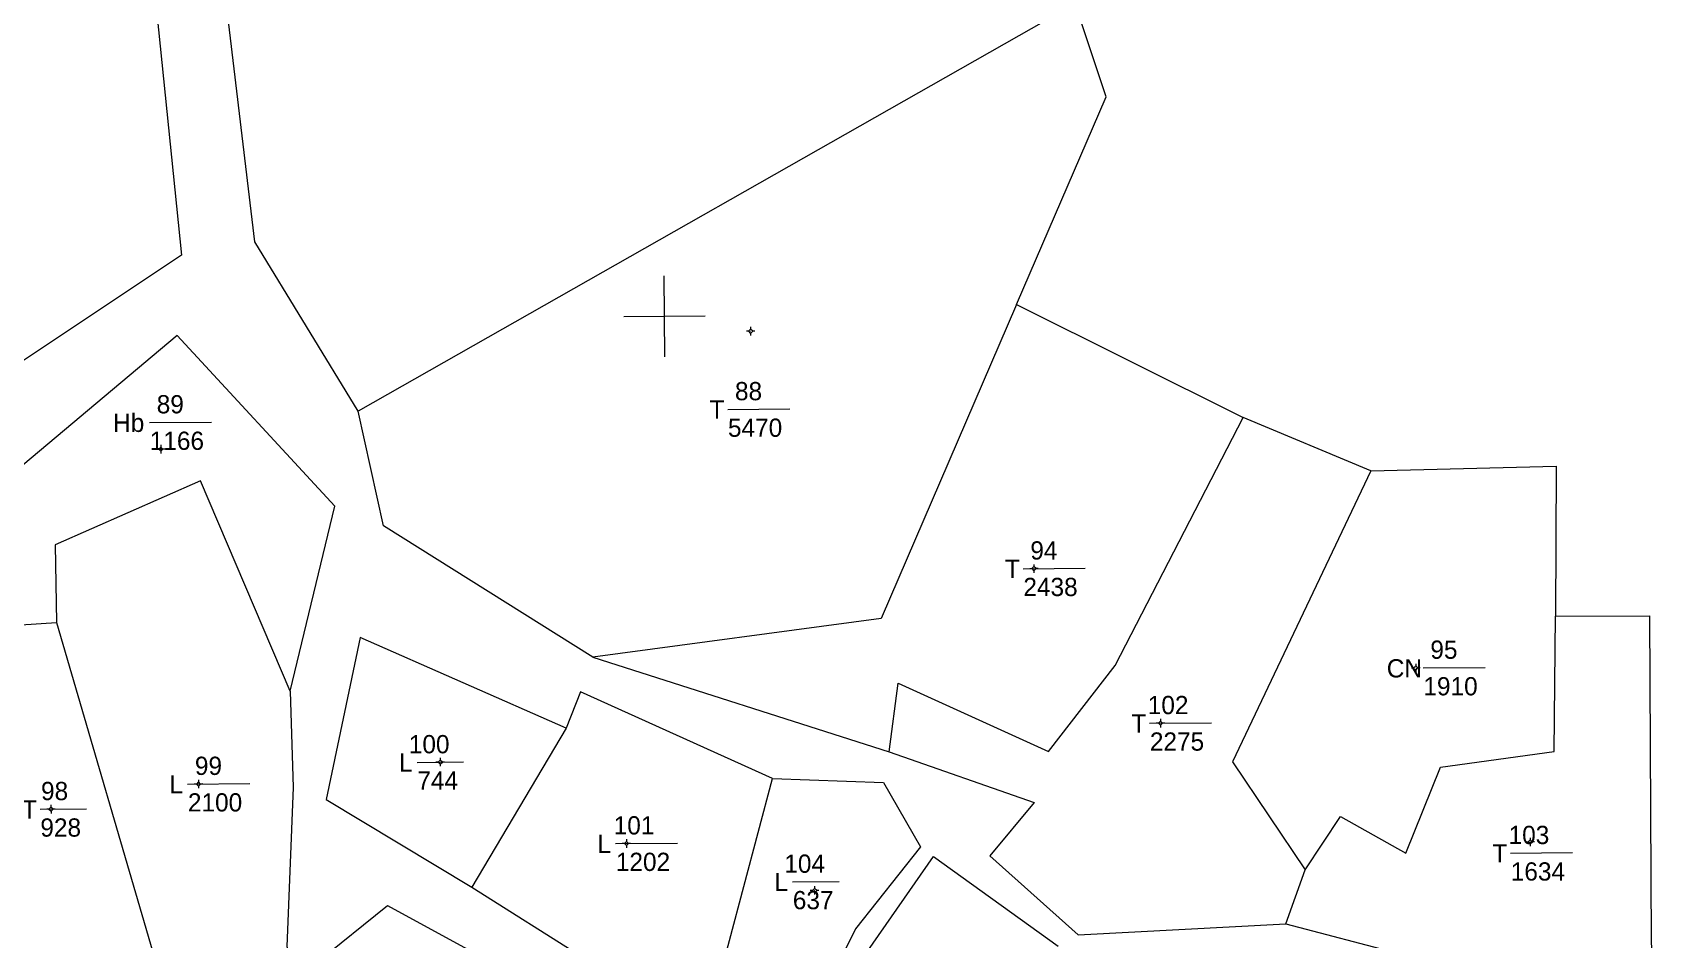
# Model space of a CAD drawing. Header units: metres. Extents: x 550497 to 551666, y 1836245 to 1837652.
# Drawn here: x 551087 to 551326.7, y 1837004.3 to 1837138.5 of the extents above; entities that cross this region are included whole.
import ezdxf
from ezdxf.enums import TextEntityAlignment as Align

# ---------------------------------------------------------------- set-up
doc = ezdxf.new("R2010")
doc.units = ezdxf.units.M
doc.header["$MEASUREMENT"] = 0
for name, color, linetype, lineweight in [('Level 11', 7, 'Continuous', 0), ('Level 13', 7, 'Continuous', 0), ('Level 34', 7, 'Continuous', 0), ('Level 62', 7, 'Continuous', 0)]:
    doc.layers.add(name, color=color, linetype=linetype, lineweight=lineweight)
doc.styles.add('Style-FmSimple', font='FmSimple.shx')

# ---------------------------------------------------------------- blocks, each defined once
blk = doc.blocks.new('N_THUA_98')
at = {"layer": 'Level 13', "color": 3, "linetype": 'Continuous', "lineweight": 0}
blk.add_line((356095.43, 1836994.15), (356104.6, 1836994.23), dxfattribs=at)
at = {"layer": 'Level 13', "color": 3, "linetype": 'Continuous', "lineweight": 0, "style": 'Style-FmSimple'}
for s, p in [('88', (356096.5, 1836996.86)), ('T', (356092.74, 1836994.13)), ('5470', (356095.46, 1836991.45))]:
    blk.add_text(s, height=2.7, dxfattribs=at).set_placement(p, align=Align.MIDDLE_LEFT)
blk = doc.blocks.new('N_THUA_102')
at = {"layer": 'Level 13', "color": 3, "linetype": 'Continuous', "lineweight": 0}
blk.add_line((356137.26, 1836959.07), (356146.44, 1836959.15), dxfattribs=at)
at = {"layer": 'Level 13', "color": 3, "linetype": 'Continuous', "lineweight": 0, "style": 'Style-FmSimple'}
for s, p in [('94', (356138.33, 1836961.78)), ('T', (356134.57, 1836959.05)), ('2438', (356137.3, 1836956.37))]:
    blk.add_text(s, height=2.7, dxfattribs=at).set_placement(p, align=Align.MIDDLE_LEFT)
blk = doc.blocks.new('N_THUA_103')
at = {"layer": 'Level 13', "color": 3, "linetype": 'Continuous', "lineweight": 0}
blk.add_line((356010.71, 1836976.74), (356019.89, 1836976.82), dxfattribs=at)
at = {"layer": 'Level 13', "color": 3, "linetype": 'Continuous', "lineweight": 0, "style": 'Style-FmSimple'}
for s, p in [('89', (356011.78, 1836979.45)), ('Hb', (356005.33, 1836976.7)), ('1166', (356010.75, 1836974.05))]:
    blk.add_text(s, height=2.7, dxfattribs=at).set_placement(p, align=Align.MIDDLE_LEFT)
blk = doc.blocks.new('N_THUA_104')
at = {"layer": 'Level 13', "color": 3, "linetype": 'Continuous', "lineweight": 0}
blk.add_line((356155.99, 1836936.2), (356165.16, 1836936.28), dxfattribs=at)
at = {"layer": 'Level 13', "color": 3, "linetype": 'Continuous', "lineweight": 0, "style": 'Style-FmSimple'}
for s, p in [('102', (356155.71, 1836938.9)), ('T', (356153.3, 1836936.17)), ('2275', (356156.02, 1836933.5))]:
    blk.add_text(s, height=2.7, dxfattribs=at).set_placement(p, align=Align.MIDDLE_LEFT)
blk = doc.blocks.new('N_THUA_105')
at = {"layer": 'Level 13', "color": 3, "linetype": 'Continuous', "lineweight": 0}
blk.add_line((356196.47, 1836944.38), (356205.64, 1836944.46), dxfattribs=at)
at = {"layer": 'Level 13', "color": 3, "linetype": 'Continuous', "lineweight": 0, "style": 'Style-FmSimple'}
for s, p in [('95', (356197.53, 1836947.09)), ('CN', (356191.08, 1836944.33)), ('1910', (356196.5, 1836941.68))]:
    blk.add_text(s, height=2.7, dxfattribs=at).set_placement(p, align=Align.MIDDLE_LEFT)
blk = doc.blocks.new('N_THUA_106')
at = {"layer": 'Level 13', "color": 3, "linetype": 'Continuous', "lineweight": 0}
blk.add_line((356013.62, 1836927.2), (356022.8, 1836927.28), dxfattribs=at)
at = {"layer": 'Level 13', "color": 3, "linetype": 'Continuous', "lineweight": 0, "style": 'Style-FmSimple'}
for s, p in [('99', (356014.69, 1836929.91)), ('L', (356010.93, 1836927.17)), ('2100', (356013.66, 1836924.5))]:
    blk.add_text(s, height=2.7, dxfattribs=at).set_placement(p, align=Align.MIDDLE_LEFT)
blk = doc.blocks.new('N_THUA_108')
at = {"layer": 'Level 13', "color": 3, "linetype": 'Continuous', "lineweight": 0}
blk.add_line((355991.79, 1836923.48), (355998.67, 1836923.54), dxfattribs=at)
at = {"layer": 'Level 13', "color": 3, "linetype": 'Continuous', "lineweight": 0, "style": 'Style-FmSimple'}
for s, p in [('98', (355991.92, 1836926.18)), ('T', (355989.1, 1836923.45)), ('928', (355991.82, 1836920.78))]:
    blk.add_text(s, height=2.7, dxfattribs=at).set_placement(p, align=Align.MIDDLE_LEFT)
blk = doc.blocks.new('N_THUA_109')
at = {"layer": 'Level 13', "color": 3, "linetype": 'Continuous', "lineweight": 0}
blk.add_line((356210.71, 1836918.62), (356219.89, 1836918.7), dxfattribs=at)
at = {"layer": 'Level 13', "color": 3, "linetype": 'Continuous', "lineweight": 0, "style": 'Style-FmSimple'}
for s, p in [('103', (356210.43, 1836921.32)), ('T', (356208.03, 1836918.6)), ('1634', (356210.75, 1836915.92))]:
    blk.add_text(s, height=2.7, dxfattribs=at).set_placement(p, align=Align.MIDDLE_LEFT)
blk = doc.blocks.new('N_THUA_110')
at = {"layer": 'Level 13', "color": 3, "linetype": 'Continuous', "lineweight": 0}
blk.add_line((356049.4, 1836930.42), (356056.29, 1836930.48), dxfattribs=at)
at = {"layer": 'Level 13', "color": 3, "linetype": 'Continuous', "lineweight": 0, "style": 'Style-FmSimple'}
for s, p in [('100', (356048.18, 1836933.11)), ('L', (356046.72, 1836930.4)), ('744', (356049.44, 1836927.72))]:
    blk.add_text(s, height=2.7, dxfattribs=at).set_placement(p, align=Align.MIDDLE_LEFT)
blk = doc.blocks.new('N_THUA_111')
at = {"layer": 'Level 13', "color": 3, "linetype": 'Continuous', "lineweight": 0}
blk.add_line((356076.95, 1836918.4), (356086.13, 1836918.48), dxfattribs=at)
at = {"layer": 'Level 13', "color": 3, "linetype": 'Continuous', "lineweight": 0, "style": 'Style-FmSimple'}
for s, p in [('101', (356076.67, 1836921.1)), ('L', (356074.26, 1836918.38)), ('1202', (356076.99, 1836915.7))]:
    blk.add_text(s, height=2.7, dxfattribs=at).set_placement(p, align=Align.MIDDLE_LEFT)
blk = doc.blocks.new('N_THUA_113')
at = {"layer": 'Level 13', "color": 3, "linetype": 'Continuous', "lineweight": 0}
blk.add_line((356104.79, 1836911.43), (356111.67, 1836911.49), dxfattribs=at)
at = {"layer": 'Level 13', "color": 3, "linetype": 'Continuous', "lineweight": 0, "style": 'Style-FmSimple'}
for s, p in [('104', (356103.56, 1836914.12)), ('L', (356102.1, 1836911.41)), ('637', (356104.82, 1836908.73))]:
    blk.add_text(s, height=2.7, dxfattribs=at).set_placement(p, align=Align.MIDDLE_LEFT)
blk = doc.blocks.new('CENTRD_1')
at = {"layer": 'Level 11', "linetype": 'Continuous', "lineweight": 0}
h = blk.add_hatch(color=1, dxfattribs=at)
edge = h.paths.add_edge_path()
edge.add_arc((0.195969, 0.083732), 1.500056, 0, 360)
at = {"layer": 'Level 11', "color": 1, "linetype": 'Continuous', "lineweight": 0}
for p, q in [((-6.000224, 0), (-12.200455, -0.200007)), ((0, 6.200231), (-6.000224, 0)), ((-6.000224, 0), (0.200007, -6.200231)), ((0, 12.600469), (0, 6.200231)), ((6.200231, 0), (0, 6.200231)), ((0.200007, -6.200231), (6.200231, 0)), ((12.400462, 0), (6.200231, 0)), ((0.200007, -6.200231), (0.200007, -12.600469))]:
    blk.add_line(p, q, dxfattribs=at)
blk = doc.blocks.new('CENTRD')
at = {"layer": 'Level 11', "linetype": 'Continuous', "lineweight": 0}
h = blk.add_hatch(color=1, dxfattribs=at)
edge = h.paths.add_edge_path()
edge.add_arc((0.048863, 0.090632), 1.500056, 0, 360)
at = {"layer": 'Level 11', "color": 1, "linetype": 'Continuous', "lineweight": 0}
for p, q in [((-6.200231, 0), (-12.600469, -0.200007)), ((-0.200007, 6.200231), (-6.200231, 0)), ((-6.200231, 0), (0, -6.200231)), ((-0.200007, 12.600469), (-0.200007, 6.200231)), ((6.200231, 0), (-0.200007, 6.200231)), ((0, -6.200231), (6.200231, 0)), ((12.600469, 0.200007), (6.200231, 0)), ((0, -6.200231), (0, -12.600469))]:
    blk.add_line(p, q, dxfattribs=at)
blk = doc.blocks.new('CENTRD_2')
at = {"layer": 'Level 11', "linetype": 'Continuous', "lineweight": 0}
h = blk.add_hatch(color=1, dxfattribs=at)
edge = h.paths.add_edge_path()
edge.add_arc((0.071437, 0.197653), 1.500056, 0, 360)
at = {"layer": 'Level 11', "color": 1, "linetype": 'Continuous', "lineweight": 0}
for p, q in [((-6.200231, 0), (-12.600469, 0)), ((0, 6.200231), (-6.200231, 0)), ((-6.200231, 0), (0, -6.200231)), ((-0.200007, 12.400462), (0, 6.200231)), ((6.200231, 0.200007), (0, 6.200231)), ((0, -6.200231), (6.200231, 0.200007)), ((12.600469, 0.200007), (6.200231, 0.200007)), ((0, -6.200231), (0, -12.200455))]:
    blk.add_line(p, q, dxfattribs=at)

msp = doc.modelspace()

# ---------------------------------------------------------------- linework, layer by layer
at = {"layer": 'Level 34', "color": 2, "linetype": 'Continuous', "lineweight": 0, "flags": 128}
for points in [[(551111.36, 1837280.95), (551106.24, 1837233.73), (551102.72, 1837167.45), (551109.04, 1837105.59), (551056.75, 1837070.77)], [(551135.16, 1837082.48), (551119.85, 1837107.53), (551112.69, 1837167.86)], [(551232.6, 1837098.27), (551245.86, 1837129.02), (551241.27, 1837142.76), (551135.16, 1837082.48)], [(551232.6, 1837098.27), (551212.56, 1837051.8), (551169.89, 1837046.12)], [(551232.6, 1837098.27), (551266.13, 1837081.54)], [(551125.08, 1837041.05), (551131.72, 1837068.46), (551108.36, 1837093.7), (551079.62, 1837069.56), (551076.17, 1837050.27)], [(551169.89, 1837046.12), (551138.92, 1837065.51), (551135.16, 1837082.48)], [(551213.76, 1837032.1), (551215.07, 1837042.27), (551237.32, 1837032.17), (551247.17, 1837044.86), (551266.13, 1837081.54)], [(551285.02, 1837073.69), (551266.13, 1837081.54)], [(551285.02, 1837073.69), (551264.58, 1837030.64), (551275.32, 1837014.64)], [(551285.02, 1837073.69), (551312.44, 1837074.38), (551312.35, 1837052.17)], [(551125.08, 1837041.05), (551111.82, 1837072.17), (551090.34, 1837062.73), (551090.52, 1837051.22)], [(551275.32, 1837014.64), (551280.54, 1837022.55), (551290.19, 1837017.09), (551295.32, 1837029.84), (551312.16, 1837032.17), (551312.35, 1837052.17)], [(551312.35, 1837052.17), (551326.26, 1837052.23), (551326.51, 1837004.02), (551326.73, 1836999.83)], [(551076.17, 1837050.27), (551090.52, 1837051.22)], [(551090.52, 1837051.22), (551105.36, 1837000.45)], [(551165.95, 1837035.6), (551135.48, 1837049.02), (551130.45, 1837025.05), (551152.01, 1837012.07)], [(551169.89, 1837046.12), (551213.76, 1837032.1)], [(551125.08, 1837041.05), (551125.56, 1837026.82), (551124.59, 1837003.32), (551128.04, 1836990.01)], [(551196.49, 1837028.16), (551168.09, 1837040.96), (551165.95, 1837035.6)], [(551165.95, 1837035.6), (551152.01, 1837012.07)], [(551213.76, 1837032.1), (551235.23, 1837024.6), (551228.64, 1837016.71), (551241.72, 1837005), (551272.46, 1837006.66)], [(551188, 1836996.18), (551196.49, 1837028.16)], [(551196.49, 1837028.16), (551212.9, 1837027.58), (551218.39, 1837018.05), (551208.79, 1837005.92), (551203.36, 1836994.96), (551188, 1836996.18)], [(551222.36, 1836982.53), (551219.39, 1836987.49), (551213.34, 1836991.91), (551205.14, 1836994.84), (551220.33, 1837016.61), (551238.74, 1837003.36)], [(551272.46, 1837006.66), (551275.32, 1837014.64)], [(551152.01, 1837012.07), (551168.69, 1837001.54), (551188, 1836996.18)], [(551139.52, 1837009.35), (551165.92, 1836994.96), (551147.73, 1836962.51), (551139.7, 1836974.33), (551129.08, 1837000.97), (551139.52, 1837009.35)], [(551272.46, 1837006.66), (551289.39, 1837002.19), (551299.85, 1836995.59), (551309.9, 1837002.23), (551326.73, 1836999.83)]]:
    msp.add_lwpolyline(points, dxfattribs=at)
at = {"layer": 'Level 62', "color": 7, "linetype": 'Continuous', "lineweight": 0}
for p, q in [((551180.55, 1837090.55), (551180.45, 1837102.54)), ((551174.5, 1837096.49), (551186.5, 1837096.6))]:
    msp.add_line(p, q, dxfattribs=at)

# ---------------------------------------------------------------- block references
at = {"layer": 'Level 11', "color": 1, "linetype": 'Continuous', "lineweight": 0, "xscale": 0.049998, "yscale": 0.049998, "zscale": 0.049998}
for name, p in [('CENTRD_1', (551193.24, 1837094.32)), ('CENTRD', (551105.96, 1837076.87)), ('CENTRD_1', (551235.17, 1837059.2)), ('CENTRD_2', (551291.68, 1837044.49)), ('CENTRD', (551253.9, 1837036.33)), ('CENTRD_2', (551147.31, 1837030.57)), ('CENTRD', (551111.53, 1837027.33)), ('CENTRD_1', (551089.7, 1837023.61)), ('CENTRD_1', (551174.86, 1837018.54)), ('CENTRD_1', (551308.61, 1837018.76)), ('CENTRD_2', (551202.71, 1837011.58))]:
    msp.add_blockref(name, p, dxfattribs=at)
at = {"layer": 'Level 13', "color": 3, "linetype": 'Continuous', "lineweight": 0}
for name, p in [('N_THUA_98', (195094.43, 88.6)), ('N_THUA_103', (195093.57, 104.07)), ('N_THUA_102', (195096.31, 100.12)), ('N_THUA_105', (195096.31, 100.12)), ('N_THUA_104', (195096.31, 100.12)), ('N_THUA_110', (195094.48, 100.12)), ('N_THUA_106', (195096.31, 100.12)), ('N_THUA_108', (195096.31, 100.12)), ('N_THUA_111', (195096.31, 100.12)), ('N_THUA_109', (195094.99, 98.48)), ('N_THUA_113', (195094.67, 101.43))]:
    msp.add_blockref(name, p, dxfattribs=at)

doc.saveas('drawing.dxf')
